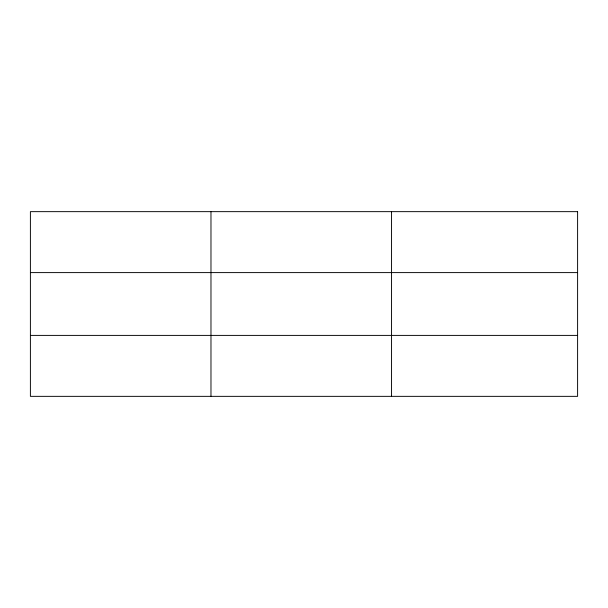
<?xml version="1.0" encoding="UTF-8"?>
<svg xmlns="http://www.w3.org/2000/svg" width="608" height="608" viewBox="0 0 608 608"><rect width="100%" height="100%" fill="white"/><g stroke="black" fill="none" stroke-linecap="round" stroke-linejoin="round"><path stroke-width="0.91" d="M210.976 396.348L210.976 211.652M391.552 396.348L391.552 211.652M30.4 272.604L577.6 272.604M30.4 335.396L577.6 335.396M577.6 211.652L577.6 396.348L30.4 396.348L30.4 211.652L577.6 211.652"/></g></svg>
